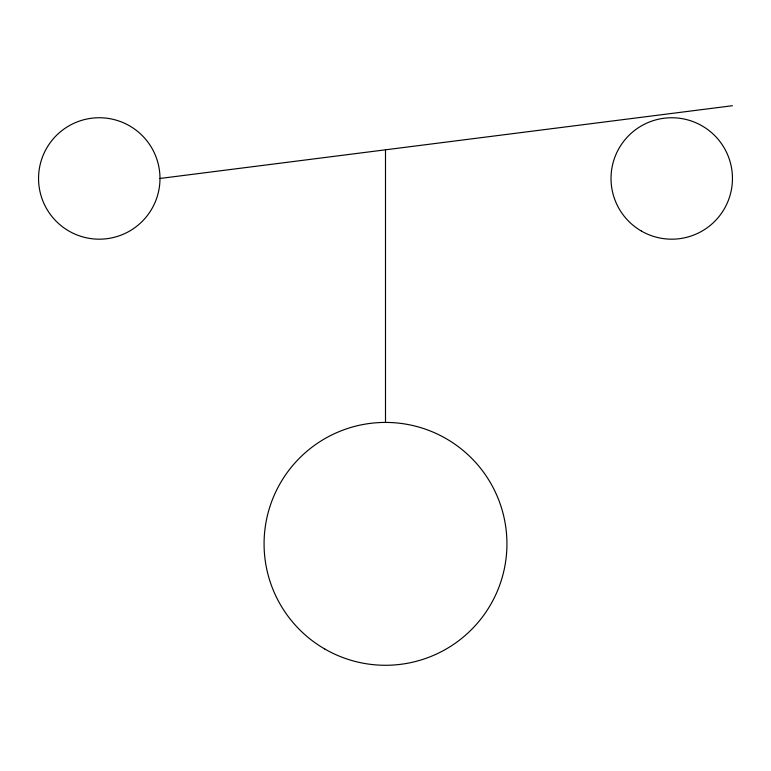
<?xml version="1.0" encoding="UTF-8"?>
<svg xmlns="http://www.w3.org/2000/svg" width="771" height="771" viewBox="0 0 771 771"><rect width="100%" height="100%" fill="white"/><g stroke="black" fill="none" stroke-linecap="round" stroke-linejoin="round"><path stroke-width="1.16" d="M159.982 178.467A60.716 60.716 0 0 0 68.908 125.885A60.716 60.716 0 0 0 68.908 231.049A60.716 60.716 0 0 0 159.982 178.467L732.45 105.723M385.5 149.805L385.5 422.412M324.784 649.009A121.433 121.433 0 0 0 506.933 543.844A121.433 121.433 0 0 0 324.784 438.689A121.433 121.433 0 0 0 324.784 649.009M641.376 231.049A60.716 60.716 0 0 0 732.45 178.467A60.716 60.716 0 0 0 641.376 125.885A60.716 60.716 0 0 0 641.376 231.049"/></g></svg>
